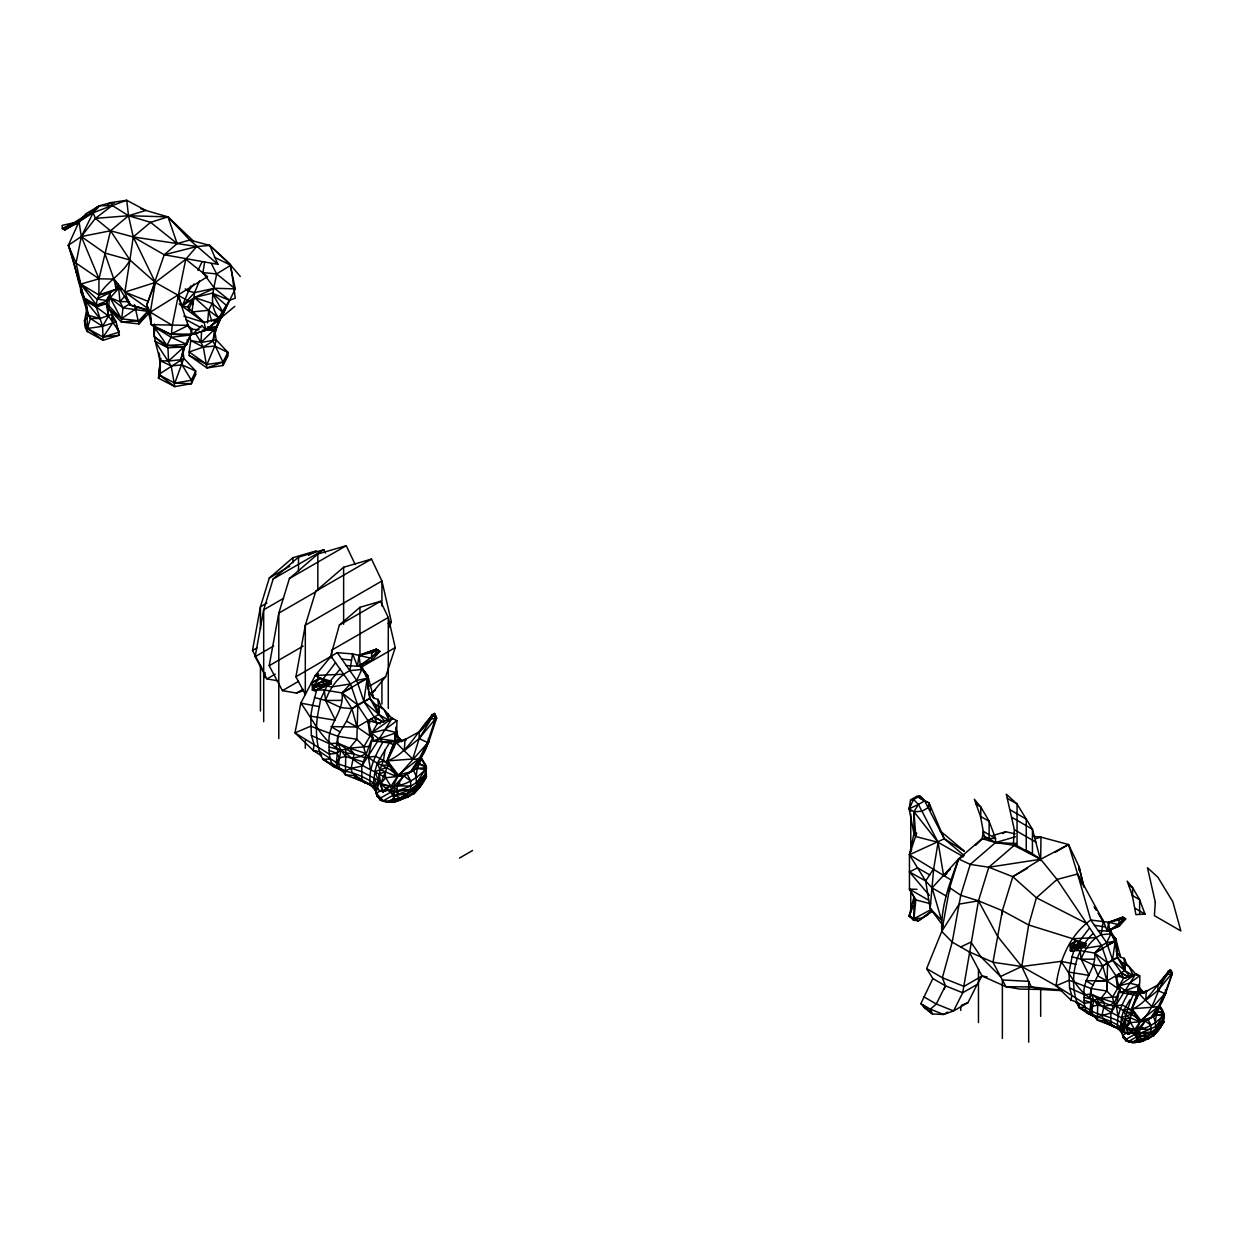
<?xml version="1.0" encoding="UTF-8"?>
<svg xmlns="http://www.w3.org/2000/svg" width="1243" height="1243" viewBox="0 0 1243 1243"><rect width="100%" height="100%" fill="white"/><g stroke="black" fill="none" stroke-linecap="round" stroke-linejoin="round"><path stroke-width="1.5" d="M109.306 294.327L110.176 297.838L122.995 307.907L147.668 311.309L147.715 314.495L138.936 323.91L121.332 322.015L108.576 308.746L109.679 294.218M193.846 241.468L168.007 216.872L145.773 210.44L126.724 200.278L110.643 202.656L99.331 205.81L85.985 213.672L79.039 221.674L68.334 245.275C75.605 263.252 76.926 283.078 85.254 300.588C90.195 311.107 79.94 321.766 87.492 331.601L103.076 340.271L119.375 335.206L116.112 321.859L106.261 303.696L110.813 292.198L116.314 289.122L117.79 283.761M118.442 285.672L119.95 301.583L122.995 307.907L121.332 322.015L138.952 320.772L147.668 311.309L138.936 323.91L134.477 304.69M191.096 334.32L186.714 344.435L183.793 347.077L183.218 352.686L183.809 358.326L195.664 371.02L195.664 374.485L191.422 383.699L174.781 386.604L158.514 378.183C165.101 359.662 151.273 342.835 154.381 324.237M381.71 707.251L384.04 709.567L389.214 720.583L378.835 714.383L369.886 698.38L368.487 691.403L373.723 698.146L378.105 699.421L378.835 714.383L384.693 721.064M397.216 736.058L401.94 741.185L394.746 735.126L394.746 740.797L386.573 762.145L397.372 776.875L391.312 791.061L394.342 799.513C409.693 800.772 419.963 789.305 426.411 776.875L425.992 765.968L420.942 757.407L419.466 764.134L416.685 768.36L403.789 775.818L394.047 786.493L394.342 799.513C406.57 797.478 421.579 791.573 423.816 777.838M1033.663 836.399L1040.981 837.114L1068.529 844.541L1077.619 874L1103.318 921.032L1107.342 931.147L1110.854 929.174C1111.009 937.175 1118.094 943.173 1116.354 951.781L1120.642 957.312L1124.247 958.353L1124.837 970.628L1129.965 976.47M343.425 771.592L337.49 767.273L336.34 762.86L337.708 749.482L336.231 746.872L337.785 736.276L340.085 731.941L331.026 726.596L356.959 727.015L378.835 714.383L375.324 704.548L369.886 698.38L367.151 678.414L356.694 680.356L350.464 683.945L341.996 692.941C344.653 711.99 326.707 724.84 329.177 743.609C328.929 751.44 329.115 759.411 333.248 766.403L342.291 770.909L345.352 774.824L370.15 784.457M388.22 790.128L383.077 791.791L377.313 789.383L380.001 769.619L383.434 760.716L385.019 750.073L389.447 742.988L394.746 740.797L399.624 740.999L393.394 744.604L386.573 762.145L375.759 756.303L364.448 757.609L354.084 754.035L337.832 743.174L329.177 743.609L311.387 735.514L310.703 716.17L312.63 705.278L316.747 689.834L321.284 687.193M375.324 704.548L378.851 706.319L378.835 714.383L364.028 701.751L356.694 680.356L337.273 652.699L295.912 676.782L305.312 694.511L305.312 625.213L315.769 591.248L343.627 567.243L371.486 559.086L381.927 580.994L391.327 621.702L389.572 627.062M1126.562 964.133L1129.11 966.666L1133.352 975.708L1124.837 970.612L1117.504 957.483L1115.251 941.122L1106.69 942.707L1101.578 945.659L1094.632 953.024C1096.808 968.654 1082.094 979.189 1084.129 994.586C1083.912 1001.003 1084.067 1007.545 1087.454 1013.278L1094.881 1016.976L1097.383 1020.177L1118.514 1028.272M1133.585 1032.389L1128.318 1034.083L1123.594 1032.11C1124.309 1019.011 1128.116 1005.649 1133.554 994.074L1137.889 992.287L1141.882 992.442L1136.77 995.394L1131.192 1009.782L1140.049 1021.87L1135.077 1033.492L1137.547 1040.422C1150.148 1041.463 1158.569 1032.047 1163.852 1021.87L1163.51 1012.905L1159.377 1005.898L1158.165 1011.414L1155.866 1014.878L1145.3 1020.985L1137.314 1029.748L1137.547 1040.422L1148.905 1037.408L1148.035 1036.087C1156.052 1028.287 1171.092 1017.551 1159.377 1005.898M1098.159 930.556L1109.486 931.24L1115.903 939.133L1117.504 957.483L1121.963 962.548L1124.853 963.993L1124.837 970.612L1106.907 980.976L1085.636 980.634L1093.063 985.015L1091.183 988.558L1089.909 997.259L1091.105 999.388L1090.002 1010.373L1090.95 1013.993L1096.357 1017.831M319.7 753.584L321.564 755.993L313.283 750.492L294.995 732.857L300.822 703.118L315.24 675.477L331.042 656.288L350.464 683.945L357.798 705.356L356.881 739.259L349.578 748.131L345.88 749.358L340.893 750.042L329.24 747.043M1084.176 997.399L1093.731 999.854L1097.818 999.294L1100.863 998.284L1106.845 991.013L1107.591 963.216L1101.578 945.659L1057.016 879.454L1040.671 859.255L1027.697 850.849M342.913 770.474L333.248 766.403L322.807 759.271C314.495 742.972 315.442 724.032 319.327 706.63L300.822 703.118C314.386 721.344 323.149 744.293 345.911 752.823C356.959 764.911 372.092 769.588 385.718 777.745L403.789 775.818L416.685 768.36L425.339 769.572C414.339 781.101 396.657 790.968 380.669 783.774L394.047 795.567L400.821 797.851C410.718 790.626 427.079 784.457 425.339 769.572L426.411 767.801L418.44 763.342L428.757 741.807L436.604 718.112L434.506 713.404C417.99 728.056 409.895 752.636 387.459 760.887L397.372 776.875L390.846 786.26L386.464 788L383.077 791.791L374.842 771.592L377.266 763.186L385.019 750.073M1080.54 946.638L1073.921 950.491L1072.072 956.799L1068.98 972.073L1069.539 987.952L1084.129 994.586L1091.214 994.229L1104.545 1003.132L1113.044 1006.053L1122.32 1004.997L1131.192 1009.782C1149.2 1002.013 1157.062 982.56 1170.486 969.82L1172.211 973.673L1165.779 993.11L1157.311 1010.761L1163.852 1014.428C1155.415 1024.978 1139.893 1033.508 1126.344 1027.526L1137.314 1037.19L1142.861 1039.07C1152.012 1033.088 1164.225 1027.169 1163.852 1014.428L1155.866 1014.878L1145.3 1020.985L1140.049 1021.87C1133.274 1010.745 1113.961 1012.175 1112.594 997.057L1106.845 991.013L1106.907 980.976L1102.79 965.982L1094.632 953.024L1080.151 950.6L1070.409 950.677L1070.021 944.975L1076.562 940.733L1085.947 943.468L1085.745 945.488L1072.383 951.237L1070.409 950.677L1071.404 946.84L1076.562 940.733L1080.944 943.126M1161.366 1024.123L1158.305 1030.152L1155.446 1031.131L1162.951 1020.052L1162.982 1015.873L1155.866 1014.878L1145.3 1020.985L1139.815 1029.235L1139.847 1033.384L1141.152 1035.916L1147.351 1035.807L1163.852 1021.87L1162.096 1021.171M193.224 303.696L155.297 282.456L133.234 236.947L128.511 215.738L126.724 200.278L112.305 205.483L99.331 205.81L93.163 212.755L95.385 218.38L110.534 230.778L133.234 236.947L177.143 243.566L189.744 240.054L209.756 245.415L229.846 263.78L235.315 288.904L223.352 312.816L219.11 318.208C207.597 304.613 214.153 289.013 216.608 273.911L211.357 263.516M367.835 685.095L367.944 675.99L360.113 666.357L346.284 665.533M1115.826 946.591L1115.903 939.133L1111.724 933.897L1110.854 929.174L1107.342 931.147L1108.601 922.244L1122.786 917.179L1125.707 918.95L1119.384 926.066L1109.611 930.261L1108.601 922.244L1090.764 920.038C1069.897 934.674 1059.005 960.963 1056.099 985.777L1071.093 1000.227C1082.296 1002.821 1090.329 1012.952 1102.137 1014.847C1111.972 1018.654 1127.09 1021.156 1128.318 1034.083L1131.394 1032.312L1128.318 1034.083L1121.559 1017.52L1123.548 1010.637L1129.918 999.885M219.11 318.208L208.653 310.284L191.95 311.946L194.576 292.602L199.455 280.949M357.798 705.356L367.835 720.474L371.393 732.997L382.968 741.916L394.746 740.797L396.657 732.578L396.937 720.691L392.244 718.268L377.328 723.612L363.904 746.623C365.566 765.066 389.121 763.311 397.372 776.875L428.757 741.807L428.338 738.544M944.121 989.148L945.426 985.808L942.365 977.728L952.2 942.132L960.746 895.271L970.239 864.398L995.55 842.583L995.55 838.419L983.275 831.334L982.141 838.637L958.555 858.975C950.04 882.188 940.64 906.287 941.743 931.411L952.2 942.132L969.167 951.827L992.971 962.237L1021.746 966.51L1056.099 985.777L1068.98 980.323L1073.657 981.877L1091.183 988.558L1091.214 994.229L1100.863 998.284L1112.594 997.057L1123.61 978.194L1135.838 973.797L1139.691 975.786C1140.81 987.424 1135.807 998.129 1131.907 1008.757L1140.049 1021.87L1134.688 1029.546L1131.099 1030.975L1128.318 1034.083M345.88 749.358L345.352 774.824L354.41 775.508L372.558 785.856L353.851 777.403M1097.818 999.294L1097.383 1020.177L1104.809 1020.752L1119.694 1029.22L1104.343 1022.29M397.372 776.875L380.001 769.619L377.266 763.186L383.434 760.716L388.795 765.175L387.163 767.428L374.842 771.592L373.568 782.997L374.92 789.942L377.313 789.383L377.856 779.998L361.822 771.732L338.5 764.025L319.979 751.829L313.283 750.492L314.122 744.402L311.387 735.514M1143.296 1019.99L1140.049 1021.87L1125.801 1015.919L1123.548 1010.637L1128.613 1008.601L1133.01 1012.268L1131.674 1014.117L1121.559 1017.52L1120.533 1026.889L1121.637 1032.576L1123.594 1032.11L1124.029 1024.418M133.234 236.947L164.247 254.768L217.929 264.355L189.744 240.054L168.007 216.872L150.605 222.342L133.234 236.947L129.925 260.005C121.488 277.205 96.037 286.247 96.255 307.021L102.61 326.319L103.076 340.271L87.445 328.447L84.415 320.539L86.87 317.695M201.537 331.493L201.009 342.431L203.324 347.061L206.975 367.944L222.948 365.504L227.997 355.886L227.982 352.422L216.173 339.898L214.619 329.286L216.36 325.992M913.683 902.511L913.947 896.933L909.456 889.118L909.456 854.749L913.947 833.571L913.947 811.726L918.437 804.454L924.574 800.912L929.065 803.009L944.26 838.792L964.242 855.65M1040.671 860.622L1032.436 829.252L1017.054 803.988L1006.302 794.168L1014.366 829.718L1013.418 843.531L1040.671 859.255L1068.529 844.541L1078.971 866.433L1083.974 886.741M382.968 741.916C375.588 755.091 368.114 769.075 370.181 784.659L374.92 789.942L378.276 788.559M1139.178 984.145L1139.691 987.843L1143.793 992.598L1137.889 987.626L1137.889 992.287L1128.224 993.188C1122.18 1003.987 1116.043 1015.469 1117.752 1028.241L1121.637 1032.576L1124.993 1031.177M423.708 779.579L426.007 773.13L426.411 767.801L416.685 768.36L403.789 775.818L397.092 785.871L397.138 790.936L398.723 794.013L406.275 793.889L426.411 776.875L419.637 786.99L413.997 793.78L413.344 792.816M375.246 787.891L361.884 780.759L361.76 766.154L371.206 740.548L389.447 742.988L393.394 744.604L396.206 742.63L406.228 739.88L406.321 738.87L405.109 739.569L404.208 750.725L412.754 759.007C423.257 761.104 425.417 748.783 428.757 741.807M1147.305 991.526L1147.382 990.702L1140.08 993.204L1136.77 995.394L1118.576 992.069L1110.838 1013.061L1110.947 1025.055L1121.217 1030.54M207.581 322.978L208.653 310.284L212.196 303.447L194.467 297.497L182.146 306.151L179.178 303.898M394.746 735.126L395.694 739.399L399.624 740.999L396.206 742.63L387.459 760.887L412.754 759.007L419.171 738.591L431.212 718.796L431.523 715.098L432.735 714.399L421.501 729.579M963.247 856.645L938.108 842.334L915.827 836.57L913.947 833.571L909.099 808.82L910.56 799.902L913.589 799.498L918.437 804.454L938.108 842.334L933.679 868.795L930.168 908.571L943.328 926.019M960.684 946.98L970.938 942.101L981.069 957.032L1000.537 976.501L1021.746 966.51L1060.885 961.383C1071.994 976.33 1079.188 995.13 1097.833 1002.138C1106.907 1012.051 1119.306 1015.888 1130.493 1022.569L1140.049 1021.87C1155.431 1009.518 1155.788 989.117 1167.799 974.232L1168.047 971.203L1171.838 971.902M425.681 769.526L425.992 765.968L420.942 757.407M310.703 716.17L335.424 720.272L325.542 700.462C329.985 688.125 337.925 676.643 349.858 670.614L352.592 653.911L371.284 658.262L372.185 660.064L357.487 666.248L352.592 653.911L337.273 652.699M1068.98 972.073L1089.241 975.444L1081.13 959.208C1084.782 949.093 1091.292 939.661 1101.08 934.72L1103.318 921.032L1098.33 913.046M312.459 690.083L313.671 685.39L322.947 680.915L331.399 681.288L331.166 683.743L314.852 690.751L312.459 690.083L311.977 683.106L319.964 677.948L331.399 681.288L314.852 687.332L312.459 690.083L324.33 689.974L341.996 692.941L357.611 704.797L369.886 698.38L351.94 708.728L340.644 707.485L325.542 700.462L314.479 697.525M187.382 339.432L186.714 344.435L166.904 345.399L154.381 336.822L154.148 326.769L151.366 324.672L146.752 305.063L164.247 254.768L177.143 243.566L196.689 246.565L209.756 245.415L230.778 265.256L240.319 276.505M1071.093 1000.227L1071.777 995.239L1069.539 987.952M357.487 666.248L359.025 655.387L376.318 649.203L379.892 651.379L372.185 660.064L360.268 665.16L359.025 655.387L376.318 649.203L379.892 651.379L360.268 665.16M159.865 368.938L158.514 378.183L160.223 360.688L159.228 353.152M363.842 701.192L367.151 678.414L362.008 668.221L361.775 663.84L362.847 669.604L367.944 675.99L373.723 698.146L372.077 694.713M1093.063 985.015L1102.79 965.982L1112.547 959.798L1115.251 941.122L1107.497 945.084M419.015 732.811L431.212 718.796L434.506 713.404L436.604 718.112L434.832 721.22M975.273 845.256L982.141 838.637L995.55 842.583L1016.354 843.5L988.791 867.241L978.474 900.833L962.719 992.753L953.567 1010.947L943.561 1014.474L932.421 1013.993L924.978 1008.384L920.861 1003.66L932.84 978.536L926.641 968.639L941.743 931.411L959.13 904.096L978.474 900.833L1002.371 910.668L1028.691 924.978L1072.693 938.714L1079.328 942.582M363.111 761.835L345.601 756.474L340.893 750.042L337.102 753.289L329.193 754.066L294.995 732.857L310.703 726.207L337.785 736.276L337.832 743.174L340.893 750.042L338.5 764.025L339.727 768.392L342.291 770.909C354.737 771.95 367.648 778.848 377.328 785.39M1089.909 997.259L1091.214 994.229L1093.731 999.854L1091.774 1011.32L1092.783 1014.91L1094.881 1016.976C1105.074 1017.831 1115.67 1023.471 1123.61 1028.831M161.031 358.45L158.607 374.547L174.781 386.604L171.177 365.877L155.033 341.25L167.945 347.745L183.793 347.077L180.779 359.709L182.1 364.929L191.422 380.234L191.422 383.699L174.781 383.139L158.607 374.547L183.809 358.326L174.781 383.139L191.422 380.234L195.664 374.485M214.324 257.177L230.778 265.256L235.3 298.211L229.442 300.278L214.449 288.252L202.935 272.621L204.66 261.993M421.626 782.298L419.637 786.99L416.156 788.186L416.483 786.244L425.308 774.669L426.411 767.801M1093.048 933.509C1073.61 951.796 1068.405 983.26 1078.893 1007.42L1087.454 1013.278L1095.176 1016.525M216.282 330.079L205.981 330.25L189.899 335.066L170.617 334.243L151.366 324.672L150.325 312.179L155.297 282.456L185.766 259.259L196.689 246.565L164.247 254.768M1062.112 990.702L1041.51 989.49L1031.348 986.958L1021.746 966.51L1028.691 924.978L1036.413 897.788L1057.016 879.454L1077.619 874L1081.83 883.975M336.231 746.872L337.832 743.174L349.578 748.131L354.084 754.035L351.147 768.329L352.142 772.835L365.333 783.245M1090.002 1010.373L1092.535 1006.286L1097.585 1005.136L1103.535 1006.55L1110.201 1005.074L1114.085 1002.619L1100.863 998.284L1104.545 1003.132L1102.137 1014.847L1102.945 1018.545L1113.775 1027.075M70.618 224.299L73.772 222.808L73.492 224.377L64.62 229.955L62.305 228.619L62.15 225.387L73.772 222.808L87.072 214.588L82.551 217.929M319.327 706.63L320.647 699.172L327.981 683.821M186.139 342.742L180.779 359.709L168.566 361.045L167.945 347.745L166.904 345.399L171.114 337.273L172.218 325.34L185.766 259.259L207.581 276.63L150.325 312.179L146.752 305.063L155.297 282.456L129.925 260.005L110.534 230.778L81.323 236.558L68.334 245.275L84.182 298.025L108.498 316.064L119.375 332.067L103.091 337.055L87.445 328.447L86.901 311.216L80.484 289.51L85.254 300.588L88.595 315.365L90.366 318.472L102.61 326.319L116.112 321.859L111.917 317.959M262.724 669.744L252.484 650.462L260.455 606.786L269.296 578.026L292.882 557.687L316.483 550.789L308.621 555.326M277.655 680.76L266.934 678.911L255.141 656.692L263.687 609.816L273.18 578.958L298.506 557.128L323.817 549.717L325.402 553.042M303.572 690.611L296.44 693.066L282.425 690.642L269.187 665.704L278.789 613.125L289.433 578.508L317.835 554.021L346.238 545.708L355.249 564.602M295.912 676.782L305.312 625.213L381.927 580.994L381.927 605.978M330.25 657.811L339.37 625.058L359.957 607.314L380.56 601.286L388.282 617.476L395.243 647.572L385.641 676.736L372.651 692.522M941.743 931.411L949.714 887.735L958.555 858.975L963.278 856.256M1035.466 838.73L1040.981 837.114L1040.671 859.255L1012.812 876.703L1002.371 910.668L992.971 962.237L1005.944 986.693L1019.695 989.071L1041.51 989.49M424.951 748.628C419.544 760.436 414.245 772.121 416.887 785.7L413.344 790.626L414.416 792.242L422.511 783.245L413.997 793.78M1163.044 996.637C1159.735 1007.42 1153.209 1017.069 1156.037 1029.095L1153.147 1033.135L1153.675 1035.714L1153.147 1034.937M910.56 799.902L916.697 796.359L929.065 803.009L928.117 807.717L921.98 811.259L913.947 811.726L909.099 808.82L910.762 804.532M140.708 208.622L145.773 210.44L128.511 215.738L110.534 230.778L98.989 278.82L98.865 294.917L110.813 292.198L96.83 299.066L80.717 284.103L76.211 270.974L84.182 298.025L96.566 305.125L106.261 303.696L108.498 316.064L102.61 326.319L87.445 328.447L87.492 331.601L84.415 320.539M178.339 295.741L182.146 306.151L187.46 306.912L194.467 297.497L212.289 293.193L226.335 305.39L218.737 318.41L216.841 327.049L201.009 342.431L190.785 340.551L189.495 334.988M421.719 760.001L425.992 765.968L419.466 764.134L417.897 760.685L419.466 764.134L418.751 760.576M1160.014 1008.026L1163.51 1012.905L1158.165 1011.414L1154.902 1013.278M1079.623 1004.158L1078.893 1007.42L1086.988 1011.849M946.016 895.923L932.079 887.875L925.647 880.961L909.456 854.749L916.712 832.95M225.03 350.542L227.982 352.422L222.948 365.504L222.948 362.039L213.004 341.11L217.805 323.506M931.768 910.591L918.437 920.861L913.589 920.224L909.099 916.091L913.947 896.933L915.827 899.932L913.947 918.779L918.437 920.861L932.312 911.368M1163.137 1017.302L1163.852 1014.428M419.637 786.99L400.821 797.851L408.17 795.831L394.342 799.513L404.348 796.825L407.766 797.369L407.114 794.215C412.536 786.368 422.48 782.904 426.007 773.13M1155.446 1031.131L1163.852 1021.87L1158.305 1030.152L1142.861 1039.07L1148.563 1038.666L1148.905 1037.408L1137.547 1040.422L1148.905 1037.408M87.445 328.447L90.366 318.472L86.901 311.216L88.595 315.365L99.922 318.519L111.761 314.386L112.989 322.527L103.091 337.055L119.375 335.206M387.459 760.887L398.304 774.964L410.485 771.887L419.404 758.277L427.545 742.506L435.392 718.811L436.604 718.112M1142.301 992.737L1138.666 991.122L1141.882 992.442L1139.085 993.779L1131.907 1008.757L1140.81 1020.301L1150.8 1017.768L1158.119 1006.612L1164.784 993.685L1172.211 973.673L1170.486 969.82L1157.917 984.891L1157.917 990.469L1145.658 1000.413L1139.085 993.779L1136.77 995.394L1136.77 998.222M1163.51 1018.778L1161.646 1024.077L1158.569 1025.863M928.117 914.599L921.98 918.142L913.947 918.779L909.099 916.091L913.03 905.883M918.437 920.861L909.099 916.091L911.663 909.394M186.683 324.532L192.261 329.286L186.714 344.435L171.114 337.273L154.148 326.769L166.904 345.399L183.793 347.077L168.566 361.045L160.223 360.688L171.177 365.877L182.1 364.929L195.664 371.02L191.422 380.234M171.114 337.273L189.899 335.066L205.981 330.25L204.101 322.45L182.146 306.151L190.769 285.921M1127.044 1040.189L1123.377 1037.734L1121.435 1030.385L1123.377 1037.734L1125.832 1040.795C1138.961 1046.295 1156.223 1036.973 1160.822 1024.17M1165.359 989.754L1165.779 993.11L1162.096 1001.765L1151.779 1017.194L1157.311 1010.761M950.957 879.889L909.456 854.749L911.694 849.544M340.085 731.941L346.502 721.189L351.94 708.728L357.611 704.797M226.335 305.39L216.841 327.049L205.421 329.007M387.163 767.428L380.653 783.712L383.077 791.791L386.402 789.864M1131.674 1014.117L1126.329 1027.464L1134.688 1029.546L1135.077 1033.492L1150.925 1032.047L1150.909 1025.226L1148.035 1019.415M202.547 330.001L205.981 330.25L221.689 317.322L229.442 300.278L212.289 293.193L223.352 312.816L216.841 327.049L207.286 327.018M197.948 270.446L202.019 261.791M356.694 680.356L361.822 669.495L360.113 666.357M1122.647 974.667L1112.703 960.264L1106.69 942.707L1110.9 933.804L1109.486 931.24M910.901 811.43L909.099 808.82L913.589 799.498L919.727 795.955L924.217 800.088L944.26 838.792L964.304 851.113L939.988 830.728M188.563 309.538L194.467 297.497L214.449 288.252L235.315 288.904L216.608 273.911L202.935 272.621M147.886 308.513L124.859 292.121L113.859 279.069L98.989 278.82L81.323 236.558L95.385 218.38L128.511 215.738L168.007 216.872L177.143 243.566L150.605 222.342L128.511 215.738L112.305 205.483L93.163 212.755L81.323 236.558L76.072 263.096L80.717 284.103L96.566 305.125L107.706 300.651L107.613 297.186M969.167 951.827L982.001 976.004L977.138 984.44L962.719 992.753L945.426 985.808L936.274 1004.002L930.417 1009.192L932.421 1013.993L922.99 1004.888L924.978 1008.384M923.689 996.731L936.274 1004.002L953.567 1010.947L967.986 1002.635L977.138 984.44M222.948 362.039L227.982 352.422L214.744 346.082L203.324 347.061L189.169 351.987L189.185 355.42L206.975 367.944L222.948 362.039L206.975 364.494L189.185 355.42M218.115 322.698L223.352 312.816L212.196 303.447M390.178 792.459L380.529 798.037L380.047 799.964C388.251 803.833 397.698 802.45 405.032 797.338M1125.832 1040.795L1126.236 1039.21L1135.279 1033.99M331.928 763.171L337.49 767.273L345.352 770.831L351.147 768.329L361.76 766.154L392.244 718.268L371.393 732.997L373.646 740.704L396.657 732.578L395.771 727.217M1086.366 1010.621L1097.383 1016.898L1110.838 1013.061L1135.838 973.797L1118.747 985.885L1120.596 992.194L1139.458 985.528L1129.607 983.197L1118.747 985.885L1115.826 975.6L1107.591 963.216M1153.675 1035.714L1160.651 1027.075L1154.017 1034.456L1158.305 1030.152M1170.393 976.858L1172.211 973.673M154.148 326.769L170.617 334.243L192.696 334.056L201.832 325.402L205.981 330.25L218.737 318.41L229.442 300.278M336.34 762.86L339.432 757.888L345.601 756.474M392.586 794.324L394.466 791.34L410.656 789.289L410.641 780.992L407.114 773.892M1136.118 1036.165L1137.656 1033.725L1141.152 1035.916L1150.614 1032.498L1139.847 1033.384L1137.314 1029.748M420.616 757.577L411.697 771.188L418.44 763.342M394.047 786.493L397.138 790.936L410.641 786.073L416.871 782.469L425.339 769.572M1139.847 1033.384L1156.037 1026.454L1162.982 1015.873M1085.652 922.974L1036.413 897.788L1012.812 876.703L988.791 867.241L970.239 864.398L958.555 858.975L932.079 887.875L941.588 920.286L930.168 908.571L925.647 880.961L933.679 868.795M322.947 679.113L335.548 662.705M1078.613 942.287L1089.35 928.241M1157.792 985.73L1161.164 981.286M1163.417 978.241L1169.042 970.628M185.238 288.873L188.392 291.064L193.986 283.979M340.054 669.122L330.048 681.335M96.954 208.731L99.331 205.81L95.4 208.234M433.294 714.104L435.392 718.811L419.171 738.591L404.208 750.725L396.206 742.63L399.624 740.999M1169.508 970.395L1171.217 974.248L1157.917 990.469L1164.784 993.685L1165.779 993.11M325.06 685.359L314.852 690.751L313.671 685.39L319.964 677.948L322.916 679.564M397.138 790.936L410.252 789.833L398.723 794.013L394.466 791.34L391.312 791.061L390.846 786.26L380.653 783.712L379.162 773.643L385.081 772.089L385.718 777.745L380.653 783.712L377.856 779.998M1130.493 1022.569L1126.329 1027.464L1125.117 1019.198L1129.965 1017.939L1130.493 1022.569L1134.688 1029.546M1070.409 950.677L1072.383 948.44L1085.947 943.468L1079.017 943.173L1071.404 946.84L1069.539 944.773L1076.562 940.733L1079.017 943.173L1079.577 945.597L1085.745 945.488L1072.383 951.237L1071.404 946.84L1079.11 943.857L1085.947 943.468M121.954 288.904L118.473 288.625L110.176 297.838L119.95 301.583L124.704 296.269M1164.784 993.685L1152.649 1007.218L1131.907 1008.757M416.156 788.186L426.411 776.875M182.146 306.151L194.576 292.602L214.449 288.252M975.491 845.287L982.141 838.637L995.55 838.419L989.024 821.017L980.774 806.956L974.341 799.233L980.463 816.294L984.798 839.413M950.507 869.043L943.623 875.662L938.108 842.334L913.947 811.726L915.827 836.57M1157.917 984.891L1161.49 981.846M1139.334 993.918L1141.882 992.442M1131.736 1040.842L1130.602 1041.898L1128.442 1041.541L1122.6 1035.341L1127.292 1032.638M416.871 782.469L425.308 774.669M1156.037 1026.454L1162.951 1020.052M138.781 306.757L121.332 318.845L108.576 308.746M385.656 789.414L383.077 791.791L386.402 789.787M1139.023 988.449L1139.691 987.843L1140.717 990.081M946.265 873.378L943.623 875.662L946.995 873.72M205.981 330.25L234.834 306.353M419.404 758.277L398.304 774.964L403.789 775.818L410.641 780.992M1150.909 1025.226L1145.3 1020.985L1140.81 1020.301L1159.098 1006.038M148.989 310.734L129.738 304.877L124.859 292.121L129.925 260.005L104.661 252.982L81.323 236.558L79.039 221.674L99.331 205.81M376.318 649.203L371.968 652.606L359.025 655.387M1109.611 930.261L1125.707 918.95L1122.786 917.179L1119.213 919.96L1108.601 922.244L1118.653 924.59L1119.384 926.066L1112.563 928.552M95.385 218.38L112.305 205.483L110.643 202.656L107.721 204.722M75.046 223.491L78.045 221.254M373.646 740.704L371.393 732.997L384.646 729.734L396.937 720.691M375.029 788.777L376.101 793.314L383.217 800.88L390.846 802.31L392.726 800.927L395.787 801.704L403.789 797.089M1129.607 983.197L1139.691 975.786M87.072 214.588L73.492 224.377L62.305 228.619L73.772 222.808M79.039 221.674L93.163 212.755M73.555 224.408L64.62 229.955L77.703 222.808M81.51 220.089L73.492 224.377L80.515 221.068M216.608 273.911L230.778 265.256M370.507 769.79L368.379 756.925L372.403 737.565L356.959 727.015L351.94 708.728L341.996 692.941L367.151 678.414L368.332 689.834M1107.435 962.75L1094.632 953.024L1115.251 941.122M122.995 307.907L130.375 303.494M269.296 578.026L289.743 566.218M273.18 578.958L323.817 549.717M289.433 578.508L346.238 545.708M266.934 603.041L260.455 606.786L260.455 629.129M283.575 598.334L263.687 609.816L263.687 721.655M315.769 591.248L371.486 559.086M316.204 591.528L278.789 613.125L278.789 738.591M252.484 650.462L257.27 647.712M255.141 656.692L273.631 646.003M339.37 625.058L380.56 601.286M269.187 665.704L303.183 646.08M266.934 678.911L275.247 674.11M388.189 623.504L391.327 621.702M282.425 690.642L298.522 681.35M318.363 673.675L315.24 675.477L325.448 680.962M296.44 693.066L303.028 689.275M361.635 666.978L395.243 647.572M341.996 692.941L351.722 687.628M357.689 683.246L367.151 678.414M369.591 686.012L385.641 676.736M370.818 692.926L375.479 690.238M405.109 739.569L420.383 731.102M404.363 797.416C398.195 801.751 390.411 803.118 383.217 800.88L380.047 799.964L376.101 793.314L382.782 789.46M400.246 784.069L397.092 785.871L410.641 786.073M392.633 795.442L383.217 800.88L376.101 793.314M390.846 802.31L401.909 799.14L387.567 802.201L394.171 798.394M459.475 858.058L472.589 850.492M944.26 838.792L909.456 854.749M1002.588 833.556L1005.742 831.738L1015.205 833.882M1012.812 876.703L1027.573 868.189M1055.431 852.108L1068.529 844.541M987.097 976.889L982.001 976.004L963.978 986.414L942.365 977.728L926.641 968.639M947.756 1012.051L943.561 1014.474L930.417 1009.192L920.861 1003.66M1094.632 953.024L1102.603 948.673M1147.382 990.702L1139.163 993.825M1140.81 1020.301L1143.917 1018.499M1121.637 1032.576L1124.62 1030.867M1142.83 1027.51L1139.815 1029.235L1150.925 1029.39M1137.252 1036.46L1128.442 1041.541L1122.6 1035.341M1147.351 1035.807L1137.314 1037.19L1140.375 1035.419M1132 1042.628L1138.324 1038.977L1132 1042.628L1143.762 1040.127L1134.688 1042.722C1115.126 1038.946 1144.104 1045.534 1145.782 1038.713M1138.743 1042.224L1145.316 1038.433M323.631 683.868L322.947 680.915L319.964 677.948L311.387 682.873L313.671 685.39L331.166 683.743L316.747 689.834M387.567 802.201L394.264 798.441M1158.911 984.332L1146.388 991.277L1145.658 1000.413L1152.649 1007.218L1158.119 1006.612M931.675 909.192L913.947 918.779L913.947 896.933M1073.921 950.491L1081.892 946.203M929.391 895.426L909.456 871.933L917.552 867.847L929.655 874.886M170.617 334.243L188.237 325.386L177.998 295.741M213.594 320.989L221.689 317.322M1107.839 922.912L1122.786 917.179M909.099 808.82L918.437 804.454M1112.547 959.798L1117.504 957.483L1102.79 965.982L1093.529 964.956L1081.13 959.208L1072.072 956.799M74.704 224.626L79.536 222.528M961.259 1005.385L967.986 1002.635M313.671 685.39L323.071 681.754L331.399 681.288M406.321 738.87L397.418 741.931L393.394 744.604L394.093 747.602M1108.601 922.244L1110.512 921.607M398.723 794.013L394.047 795.567L406.275 793.889M1137.314 1037.19L1141.152 1035.916M106.261 303.696L96.255 307.021L85.254 300.588L80.531 291.577M155.297 282.456L124.859 292.121L148.523 301.505M993.033 835.451L1005.742 831.738M982.685 835.156L995.55 842.583L1015.453 836.757M183.809 316.11L204.101 322.45L218.737 318.41M314.852 687.332L331.166 683.743L328.385 683.572M352.841 758.199L360.983 756.412L365.706 753.413L349.578 748.131L368.783 746.453M1072.383 948.44L1085.745 945.488L1083.476 945.348M350.464 683.945L331.648 686.913L326.241 685.918M1101.578 945.659L1086.149 948.098L1081.705 947.275M988.791 867.241L1040.671 859.255L1013.433 845.178L995.55 842.583M1071.404 946.84L1079.577 945.597M916.697 796.359L919.727 795.955L924.574 800.912L919.727 798.115M349.858 670.614L361.822 669.495L367.944 675.99L368.425 689.477M1101.08 934.72L1110.9 933.804L1115.903 939.133L1120.642 957.312L1119.026 953.925M1145.021 914.087L1135.916 914.646L1132.326 895.488L1127.183 881.147L1132.591 887.642L1139.52 899.45L1145.021 914.087L1134.704 908.12M385.858 801.315L389.292 801.114M1112.594 997.057L1116.602 996.917M205.328 329.55L214.619 329.286L213.004 341.11L203.324 347.061L190.785 340.551L189.169 351.987L206.975 364.494L214.744 346.082L216.173 339.898L201.009 342.431L195.073 332.673M334.507 765.672L322.807 759.271L330.234 759.069M1084.999 1007.265L1078.893 1007.42L1083.927 1009.518M341.312 700.399L325.542 700.462L324.33 689.974M381.663 765.191L388.795 765.175M1094.073 959.161L1081.13 959.208L1080.151 950.6M1127.168 1012.284L1133.01 1012.268M1095.44 980.991L1106.891 980.976L1119.57 989.63L1116.261 1005.494L1118.016 1016.059M150.636 317.959L151.366 324.672L188.237 325.386L192.696 334.056M90.366 318.472L99.922 318.519L85.254 300.588M431.212 718.796L435.392 718.811M1167.799 974.232L1171.217 974.248M343.627 674.203L315.24 675.477L319.964 677.948M1095.969 937.673L1072.693 938.714L1080.664 942.986M119.95 301.583L129.505 301.692M1143.576 993.281L1140.08 993.204L1140.686 993.81M380.436 723.706L367.835 720.474L369.855 735.67M930.681 903.785L915.827 899.932L909.456 889.118L916.992 889.351M1126.158 978.272L1115.826 975.6L1117.473 988.076M188.952 327.593L192.261 329.286L199.113 329.768M341.778 659.116L351.412 660.064M1094.461 925.289L1105.198 926.952M1061.91 990.158L1031.348 986.958L1005.944 986.693L982.001 976.004M108.576 305.514L121.332 318.845L138.952 320.772M379.566 738.932L394.746 740.797L395.694 739.399L400.122 741.356M1120.596 992.194L1118.747 985.885L1125.443 990.749L1137.889 992.287M96.83 299.066L107.706 300.651M345.911 752.823L354.084 754.035M1097.833 1002.138L1104.545 1003.132M110.643 202.656L114.232 203.199M337.785 736.276L356.881 739.259L363.904 746.623M1091.183 988.558L1106.845 991.013M909.099 916.091L910.56 916.324L913.589 920.224M1060.885 961.383L1076.05 964.257M384.646 729.734L396.657 732.578M188.392 291.064L194.576 292.602M104.661 252.982L113.859 279.069L129.738 304.877L146.441 309.429M313.283 750.492L316.949 751.751M1084.145 1000.258L1090.624 1002.511L1092.535 1006.286M329.209 750.523L337.102 753.289L339.432 757.888M1103.535 1006.55L1111.941 1009.534M322.807 759.271L326.381 760.763M1117.441 925.212L1119.384 926.066M427.545 742.506L419.171 738.591L419.171 731.801M1104.809 1020.752L1117.752 1028.241L1120.533 1026.889L1123.594 1032.11M354.41 775.508L361.884 780.759L370.181 784.659L373.568 782.997L377.313 789.383M1110.947 1025.055L1119.694 1029.22M361.884 780.759L372.558 785.856M186.03 319.684L200.993 327.608M1118.389 974.139L1123.61 978.194L1120.937 972.663L1128.597 976.78M364.028 701.751L374.081 716.869L383.885 722.152M1124.853 963.993L1129.11 966.666L1137.019 975.475M378.851 706.319L384.04 709.567L392.772 719.277M337.847 767.49L341.188 769.324M1106.907 980.976L1098.33 976.206L1093.529 964.956M909.456 871.933L925.647 880.961M346.502 721.189L356.959 727.015M189.076 327.499L192.261 329.286M1007.467 798.457L1017.054 803.988L1017.054 845.613M1010.668 810.11L1026.252 819.106L1026.252 850.927M1012.066 817.49L1032.436 829.252L1032.436 854.5M1128.706 885.389L1132.591 887.642L1132.591 896.918M976.143 804.283L980.774 806.956L980.774 818.003M1132.326 895.488L1139.613 899.699L1139.613 914.413M1014.366 829.718L1035.994 842.195M980.463 816.294L989.117 821.297L989.117 840.688M1106.519 945.037L1107.715 945.721M932.84 978.536L945.426 985.808M909.456 889.118L928.568 900.181M1120.937 972.663L1129.203 977.464M370.958 718.672L377.328 723.612L374.081 716.869L381.912 721.437M150.325 312.179L172.218 325.34M1056.099 985.777L1084.145 1003.163L1090.624 1002.511L1093.731 999.854L1097.585 1005.136M959.58 848.239L964.304 851.113M402.064 741.03L398.195 738.124L396.004 728.631M1131.099 1030.975L1135.077 1033.492M386.464 788L391.312 791.061M1123.377 1037.734L1126.422 1039.707M375.153 789.056L377.049 796.235L380.762 798.643M377.049 796.235L381.508 799.218M115.475 286.589L118.473 288.625M154.381 336.822L167.945 347.745M1141.804 990.749L1144.585 993.033M1112.703 960.264L1124.837 970.628L1121.963 962.548M1125.443 990.749L1128.224 993.188M194.467 297.497L208.653 310.284L211.683 321.284M204.101 322.45L187.46 306.912L189.635 310.004M1115.826 975.6L1117.535 977.62M374.081 716.869L376.163 719.324M367.835 720.474L369.932 722.913M1021.746 966.51L997.678 936.445L978.474 900.833L960.746 895.271L949.714 887.735L949.714 891.464M396.937 735.39L401.722 741.698M1075.599 1001.78L1077.867 1004.732M1111.04 932.763L1114.07 936.818M362.008 668.221L365.691 673.162L366.359 676.13M396.129 734.256L399.531 738.932M1106.69 942.707L1090.764 920.038L1077.619 874M1148.035 1037.889L1148.563 1038.666M407.114 796.421L407.766 797.369M1094.337 906.644L1096.326 909.845M1094.275 906.908L1096.264 910.156M1098.253 913.403L1103.225 921.545M385.718 777.745L390.846 786.26M168.007 216.872L169.887 220.011M110.176 297.838L121.332 318.845M1120.704 1022.616L1123.796 1028.722M373.786 777.807L377.546 785.25M1153.147 1016.463L1156.021 1022.274M413.344 770.287L416.871 777.388M119.375 332.067L116.096 325.029L117.743 330.11M1156.549 1007.887L1158.165 1011.414L1157.451 1007.918M1156.782 1008.306L1158.165 1011.414L1157 1007.887M68.334 245.275L76.072 263.096L98.989 278.82L80.717 284.103L98.865 294.917L116.314 289.122L113.859 279.069M209.756 245.415L217.929 264.355M1127.23 965.298L1124.247 958.353L1124.931 961.367M381.741 707.889L378.105 699.421L378.944 703.103M127.656 299.594L129.738 304.877M418.254 760.452L419.466 764.134M1111.724 933.897L1112.734 936.973M146.752 305.063L149.533 314.277M214.216 330.452L215.225 334.118M1083.678 886.787L1078.971 866.433L1078.971 870.286M929.065 803.009L930.665 810.063M388.173 714.104L388.748 717.382M106.789 299.314L108.498 316.064M978.474 969.354L978.474 1022.523M154.505 324.392L154.738 331.881M913.838 828.102L913.947 833.571M1040.671 989.521L1040.671 1016.386M1028.691 1042.178L1028.691 981.333L1002.371 979.95L1002.371 1038.495M1002.371 910.668L1002.371 914.506M960.746 1007.11L960.746 1010.435M910.762 814.118L910.762 850.554M910.762 890.843L910.762 911.927M388.282 708.463L388.282 617.476L331.648 650.182L331.648 657.765M381.927 680.946L381.927 704.051M359.957 607.314L359.957 656.568M343.627 567.243L343.627 624.25M317.835 554.021L317.835 590.58M305.312 740.595L305.312 748.27M298.506 557.128L298.506 571.594M292.882 557.687L292.882 562.722M265.039 672.432L265.039 677.87M260.455 665.471L260.455 711.012M1155.306 902.247L1154.39 915.656L1180.85 930.929L1172.848 901.796L1157.917 877.263L1147.475 867.738L1155.306 902.247M371.968 652.606L371.284 658.262L378.121 649.98L371.968 652.606M1119.213 919.96L1118.653 924.59L1124.247 917.8L1119.213 919.96M397.418 741.931L396.206 742.63L398.148 742.677L397.418 741.931"/></g></svg>
